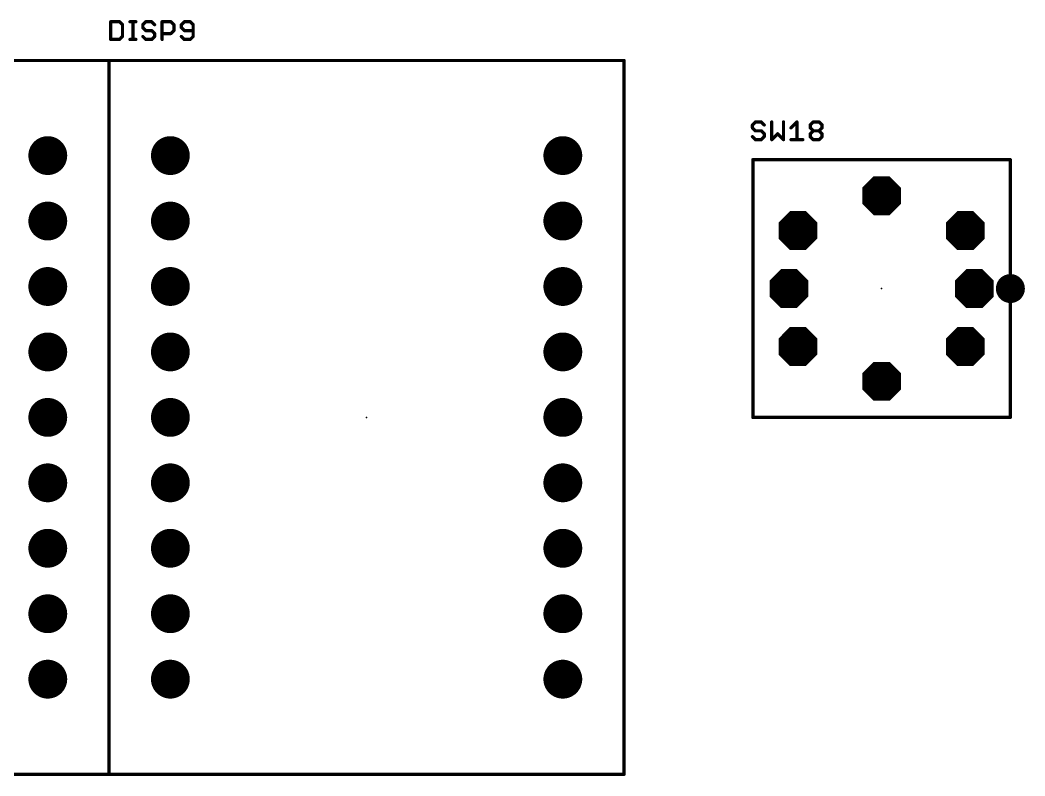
# Model space of a CAD drawing. Extents: x 0 to 426, y 0 to 160.
# Drawn here: x 106.54 to 145.56, y 76.09 to 105.42 of the extents above; entities that cross this region are included whole.
import ezdxf

# ---------------------------------------------------------------- set-up
doc = ezdxf.new("R2010")
doc.units = 0
doc.header["$MEASUREMENT"] = 0
doc.layers.get('0').update_dxf_attribs({"linetype": 'CONTINUOUS'})
for name, color, linetype in [('17', 82, 'CONTINUOUS'), ('21', 253, 'CONTINUOUS'), ('23', 7, 'CONTINUOUS'), ('25', 253, 'CONTINUOUS')]:
    doc.layers.add(name, color=color, linetype=linetype)

# ---------------------------------------------------------------- blocks, each defined once
blk = doc.blocks.new('ROUNDP')
at = {"const_width": 0.5}
blk.add_lwpolyline([(0, -0.25, 1), (0, 0.25, 1), (0, -0.25)], format="xyb", dxfattribs=at)
blk = doc.blocks.new('OCTAGONP')
at = {"const_width": 0.5}
blk.add_lwpolyline([(-0.25, -0.1036), (-0.25, 0.1036), (-0.1036, 0.25), (0.1036, 0.25), (0.25, 0.1036), (0.25, -0.1036), (0.1036, -0.25), (-0.1036, -0.25), (-0.25, -0.1036), (-0.25, 0.1036)], dxfattribs=at)

msp = doc.modelspace()

# ---------------------------------------------------------------- linework, layer by layer
at = {"layer": '21', "const_width": 0.127}
for points in [[(110, 103.85), (90, 103.85)], [(110, 103.85), (110, 76.15)], [(130, 103.85), (110, 103.85)], [(110, 76.15), (110, 103.85)], [(130, 76.15), (130, 103.85)], [(135, 100), (145, 100)], [(135, 90), (135, 100)], [(145, 100), (145, 90)], [(144.5125, 95.1113), (144.5495, 95.2169)], [(144.5495, 95.2169), (144.6091, 95.3117)], [(144.5728, 95.254), (145.4272, 95.254)], [(144.6091, 95.3117), (144.6883, 95.3909)], [(144.6783, 95.381), (145.3217, 95.381)], [(144.6883, 95.3909), (144.7831, 95.4505)], [(144.7831, 95.4505), (144.8887, 95.4875)], [(144.8887, 95.4875), (145, 95.5)], [(145, 95.5), (145.1113, 95.4875)], [(145.1113, 95.4875), (145.2169, 95.4505)], [(145.2169, 95.4505), (145.3117, 95.3909)], [(145.3117, 95.3909), (145.3909, 95.3117)], [(145.3909, 95.3117), (145.4505, 95.2169)], [(145.4505, 95.2169), (145.4875, 95.1113)], [(144.5, 95), (144.5125, 95.1113)], [(144.5125, 94.8887), (144.5, 95)], [(144.5, 95), (145.5, 95)], [(144.5495, 94.7831), (144.5125, 94.8887)], [(144.518, 95.127), (145.482, 95.127)], [(144.518, 94.873), (145.482, 94.873)], [(144.6091, 94.6883), (144.5495, 94.7831)], [(145.4505, 94.7831), (145.3909, 94.6883)], [(145.4875, 94.8887), (145.4505, 94.7831)], [(145.4875, 95.1113), (145.5, 95)], [(145.5, 95), (145.4875, 94.8887)], [(144.5728, 94.746), (145.4272, 94.746)], [(144.6883, 94.6091), (144.6091, 94.6883)], [(144.6783, 94.619), (145.3217, 94.619)], [(144.7831, 94.5495), (144.6883, 94.6091)], [(144.8887, 94.5125), (144.7831, 94.5495)], [(145, 94.5), (144.8887, 94.5125)], [(145.1113, 94.5125), (145, 94.5)], [(145.2169, 94.5495), (145.1113, 94.5125)], [(145.3117, 94.6091), (145.2169, 94.5495)], [(145.3909, 94.6883), (145.3117, 94.6091)], [(145, 90), (135, 90)], [(90, 76.15), (110, 76.15)], [(110, 76.15), (130, 76.15)]]:
    msp.add_lwpolyline(points, dxfattribs=at)
at = {"layer": '21', "const_width": 0.0635}
for points in [[(110.0318, 103.85, 1), (109.9682, 103.85)], [(110.0318, 103.85, 1), (109.9682, 103.85)], [(110, 103.8818, 1), (110, 103.8183)], [(110, 103.8183, 1), (110, 103.8818)], [(130.0317, 103.85, 1), (129.9683, 103.85)], [(130, 103.8183, 1), (130, 103.8818)], [(135, 100.0318, 1), (135, 99.9682)], [(135.0317, 100, 1), (134.9683, 100)], [(145.0317, 100, 1), (144.9683, 100)], [(145, 99.9682, 1), (145, 100.0318)], [(144.5226, 95.2338, 1), (144.5764, 95.2)], [(144.5795, 95.2065, 1), (144.5195, 95.2274)], [(144.5728, 95.2858, 1), (144.5728, 95.2223)], [(144.5866, 95.3342, 1), (144.6315, 95.2893)], [(144.636, 95.2949, 1), (144.5822, 95.3286)], [(144.6783, 95.4128, 1), (144.6783, 95.3492)], [(144.6714, 95.4178, 1), (144.7051, 95.364)], [(144.7107, 95.3685, 1), (144.6658, 95.4134)], [(144.7726, 95.4805, 1), (144.7935, 95.4205)], [(144.8, 95.4236, 1), (144.7662, 95.4774)], [(144.8852, 95.519, 1), (144.8923, 95.4559)], [(144.8992, 95.4575, 1), (144.8783, 95.5174)], [(145.0036, 95.5316, 1), (144.9964, 95.4684)], [(145.0036, 95.4684, 1), (144.9964, 95.5316)], [(145.1217, 95.5174, 1), (145.1008, 95.4575)], [(145.1077, 95.4559, 1), (145.1148, 95.519)], [(145.2338, 95.4774, 1), (145.2, 95.4236)], [(145.2065, 95.4205, 1), (145.2274, 95.4805)], [(145.3342, 95.4134, 1), (145.2893, 95.3685)], [(145.2949, 95.364, 1), (145.3286, 95.4178)], [(145.3217, 95.3492, 1), (145.3217, 95.4128)], [(145.4178, 95.3286, 1), (145.364, 95.2949)], [(145.3685, 95.2893, 1), (145.4134, 95.3342)], [(145.4805, 95.2274, 1), (145.4205, 95.2065)], [(145.4236, 95.2, 1), (145.4774, 95.2338)], [(145.4272, 95.2223, 1), (145.4272, 95.2858)], [(144.5316, 95.0036, 1), (144.4684, 94.9964)], [(144.5, 95.0318, 1), (144.5, 94.9682)], [(144.4684, 95.0036, 1), (144.5316, 94.9964)], [(144.4826, 95.1217, 1), (144.5425, 95.1008)], [(144.5425, 94.8992, 1), (144.4826, 94.8783)], [(144.5441, 95.1077, 1), (144.481, 95.1148)], [(144.481, 94.8852, 1), (144.5441, 94.8923)], [(144.518, 95.1588, 1), (144.518, 95.0953)], [(144.518, 94.9048, 1), (144.518, 94.8413)], [(144.5764, 94.8, 1), (144.5226, 94.7662)], [(144.5195, 94.7726, 1), (144.5795, 94.7935)], [(145.4205, 94.7935, 1), (145.4805, 94.7726)], [(145.4774, 94.7662, 1), (145.4236, 94.8)], [(145.519, 95.1148, 1), (145.4559, 95.1077)], [(145.4559, 94.8923, 1), (145.519, 94.8852)], [(145.4575, 95.1008, 1), (145.5174, 95.1217)], [(145.5174, 94.8783, 1), (145.4575, 94.8992)], [(145.5316, 94.9964, 1), (145.4684, 95.0036)], [(145.4684, 94.9964, 1), (145.5316, 95.0036)], [(145.482, 95.0953, 1), (145.482, 95.1588)], [(145.482, 94.8413, 1), (145.482, 94.9048)], [(145.5, 94.9682, 1), (145.5, 95.0318)], [(144.5728, 94.7778, 1), (144.5728, 94.7143)], [(144.6315, 94.7107, 1), (144.5866, 94.6658)], [(144.5822, 94.6714, 1), (144.636, 94.7051)], [(144.6783, 94.6508, 1), (144.6783, 94.5872)], [(144.7051, 94.636, 1), (144.6714, 94.5822)], [(144.6658, 94.5866, 1), (144.7107, 94.6315)], [(144.7935, 94.5795, 1), (144.7726, 94.5195)], [(144.7662, 94.5226, 1), (144.8, 94.5764)], [(144.8923, 94.5441, 1), (144.8852, 94.481)], [(144.8783, 94.4826, 1), (144.8992, 94.5425)], [(144.9964, 94.5316, 1), (145.0036, 94.4684)], [(144.9964, 94.4684, 1), (145.0036, 94.5316)], [(145.1008, 94.5425, 1), (145.1217, 94.4826)], [(145.1148, 94.481, 1), (145.1077, 94.5441)], [(145.2, 94.5764, 1), (145.2338, 94.5226)], [(145.2274, 94.5195, 1), (145.2065, 94.5795)], [(145.2893, 94.6315, 1), (145.3342, 94.5866)], [(145.3286, 94.5822, 1), (145.2949, 94.636)], [(145.3217, 94.5872, 1), (145.3217, 94.6508)], [(145.364, 94.7051, 1), (145.4178, 94.6714)], [(145.4134, 94.6658, 1), (145.3685, 94.7107)], [(145.4272, 94.7143, 1), (145.4272, 94.7778)], [(135, 90.0318, 1), (135, 89.9682)], [(134.9683, 90, 1), (135.0317, 90)], [(144.9683, 90, 1), (145.0317, 90)], [(145, 89.9682, 1), (145, 90.0318)], [(109.9682, 76.15, 1), (110.0318, 76.15)], [(109.9682, 76.15, 1), (110.0318, 76.15)], [(110, 76.1818, 1), (110, 76.1183)], [(110, 76.1183, 1), (110, 76.1818)], [(129.9683, 76.15, 1), (130.0317, 76.15)], [(130, 76.1183, 1), (130, 76.1818)]]:
    msp.add_lwpolyline(points, format="xyb", dxfattribs=at)
at = {"layer": '23'}
for p in [(140, 95), (120, 90)]:
    msp.add_point(p, dxfattribs=at)
at = {"layer": '25', "const_width": 0.127}
for points in [[(110.0635, 105.3549), (110.0635, 104.6685)], [(110.4067, 105.3549), (110.0635, 105.3549)], [(110.5211, 105.2405), (110.4067, 105.3549)], [(110.8119, 105.3549), (111.0407, 105.3549)], [(110.9263, 104.6685), (110.9263, 105.3549)], [(111.4253, 105.3549), (111.3109, 105.2405)], [(111.6541, 105.3549), (111.4253, 105.3549)], [(111.7685, 105.2405), (111.6541, 105.3549)], [(112.0593, 104.6685), (112.0593, 105.3549)], [(112.0593, 105.3549), (112.4025, 105.3549)], [(112.4025, 105.3549), (112.5169, 105.2405)], [(112.9221, 105.3549), (112.8077, 105.2405)], [(113.1509, 105.3549), (112.9221, 105.3549)], [(113.2653, 105.2405), (113.1509, 105.3549)], [(110.5211, 104.7829), (110.5211, 105.2405)], [(111.3109, 105.2405), (111.3109, 105.1261)], [(111.3109, 105.1261), (111.4253, 105.0117)], [(111.4253, 105.0117), (111.6541, 105.0117)], [(111.6541, 105.0117), (111.7685, 104.8973)], [(111.7685, 104.8973), (111.7685, 104.7829)], [(112.4025, 104.8973), (112.0593, 104.8973)], [(112.5169, 105.0117), (112.4025, 104.8973)], [(112.5169, 105.2405), (112.5169, 105.0117)], [(112.8077, 105.2405), (112.8077, 105.1261)], [(112.8077, 105.1261), (112.9221, 105.0117)], [(112.9221, 105.0117), (113.2653, 105.0117)], [(113.2653, 104.7829), (113.2653, 105.2405)], [(110.0635, 104.6685), (110.4067, 104.6685)], [(110.4067, 104.6685), (110.5211, 104.7829)], [(110.8119, 104.6685), (111.0407, 104.6685)], [(111.4253, 104.6685), (111.3109, 104.7829)], [(111.6541, 104.6685), (111.4253, 104.6685)], [(111.7685, 104.7829), (111.6541, 104.6685)], [(112.8077, 104.7829), (112.9221, 104.6685)], [(112.9221, 104.6685), (113.1509, 104.6685)], [(113.1509, 104.6685), (113.2653, 104.7829)], [(135.0979, 101.4649), (134.9835, 101.3505)], [(135.3267, 101.4649), (135.0979, 101.4649)], [(135.4411, 101.3505), (135.3267, 101.4649)], [(135.7319, 101.4649), (135.7319, 100.7785)], [(136.1895, 100.7785), (136.1895, 101.4649)], [(136.4803, 101.2361), (136.7091, 101.4649)], [(136.7091, 101.4649), (136.7091, 100.7785)], [(137.2287, 101.3505), (137.3431, 101.4649)], [(137.3431, 101.4649), (137.5719, 101.4649)], [(137.5719, 101.4649), (137.6863, 101.3505)], [(134.9835, 101.3505), (134.9835, 101.2361)], [(134.9835, 101.2361), (135.0979, 101.1217)], [(135.0979, 101.1217), (135.3267, 101.1217)], [(135.3267, 101.1217), (135.4411, 101.0073)], [(135.4411, 101.0073), (135.4411, 100.8929)], [(135.7319, 100.7785), (135.9607, 101.0073)], [(135.9607, 101.0073), (136.1895, 100.7785)], [(137.2287, 101.2361), (137.2287, 101.3505)], [(137.3431, 101.1217), (137.2287, 101.2361)], [(137.2287, 101.0073), (137.3431, 101.1217)], [(137.2287, 100.8929), (137.2287, 101.0073)], [(137.3431, 101.1217), (137.5719, 101.1217)], [(137.6863, 101.2361), (137.5719, 101.1217)], [(137.5719, 101.1217), (137.6863, 101.0073)], [(137.6863, 101.3505), (137.6863, 101.2361)], [(137.6863, 101.0073), (137.6863, 100.8929)], [(135.0979, 100.7785), (134.9835, 100.8929)], [(135.3267, 100.7785), (135.0979, 100.7785)], [(135.4411, 100.8929), (135.3267, 100.7785)], [(136.4803, 100.7785), (136.9379, 100.7785)], [(137.3431, 100.7785), (137.2287, 100.8929)], [(137.5719, 100.7785), (137.3431, 100.7785)], [(137.6863, 100.8929), (137.5719, 100.7785)]]:
    msp.add_lwpolyline(points, dxfattribs=at)
at = {"layer": '25', "const_width": 0.0635}
for points in [[(110.0953, 105.3549, 1), (110.0318, 105.3549)], [(110.0635, 105.3866, 1), (110.0635, 105.3231)], [(110.4291, 105.3773, 1), (110.3842, 105.3324)], [(110.4067, 105.3231, 1), (110.4067, 105.3866)], [(110.8119, 105.3866, 1), (110.8119, 105.3231)], [(110.9581, 105.3549, 1), (110.8946, 105.3549)], [(111.0407, 105.3231, 1), (111.0407, 105.3866)], [(111.4253, 105.3866, 1), (111.4253, 105.3231)], [(111.4477, 105.3324, 1), (111.4028, 105.3773)], [(111.6765, 105.3773, 1), (111.6316, 105.3324)], [(111.6541, 105.3231, 1), (111.6541, 105.3866)], [(112.091, 105.3549, 1), (112.0275, 105.3549)], [(112.0593, 105.3866, 1), (112.0593, 105.3231)], [(112.4249, 105.3773, 1), (112.38, 105.3324)], [(112.4025, 105.3231, 1), (112.4025, 105.3866)], [(112.9221, 105.3866, 1), (112.9221, 105.3231)], [(112.9445, 105.3324, 1), (112.8996, 105.3773)], [(113.1733, 105.3773, 1), (113.1284, 105.3324)], [(113.1509, 105.3231, 1), (113.1509, 105.3866)], [(110.5528, 105.2405, 1), (110.4893, 105.2405)], [(110.4986, 105.218, 1), (110.5435, 105.2629)], [(111.3426, 105.2405, 1), (111.2791, 105.2405)], [(111.2884, 105.2629, 1), (111.3333, 105.218)], [(111.3333, 105.1485, 1), (111.2884, 105.1036)], [(111.2791, 105.1261, 1), (111.3426, 105.1261)], [(111.4253, 105.0434, 1), (111.4253, 104.9799)], [(111.4028, 104.9892, 1), (111.4477, 105.0341)], [(111.6765, 105.0341, 1), (111.6316, 104.9892)], [(111.6541, 104.9799, 1), (111.6541, 105.0434)], [(111.8002, 104.8973, 1), (111.7367, 104.8973)], [(111.746, 105.218, 1), (111.7909, 105.2629)], [(112.5486, 105.2405, 1), (112.4851, 105.2405)], [(112.4851, 105.0117, 1), (112.5486, 105.0117)], [(112.4944, 105.218, 1), (112.5393, 105.2629)], [(112.5393, 104.9892, 1), (112.4944, 105.0341)], [(112.8394, 105.2405, 1), (112.7759, 105.2405)], [(112.7852, 105.2629, 1), (112.8301, 105.218)], [(112.8301, 105.1485, 1), (112.7852, 105.1036)], [(112.7759, 105.1261, 1), (112.8394, 105.1261)], [(112.9221, 105.0434, 1), (112.9221, 104.9799)], [(112.8996, 104.9892, 1), (112.9445, 105.0341)], [(113.297, 105.2405, 1), (113.2335, 105.2405)], [(113.2428, 105.218, 1), (113.2877, 105.2629)], [(113.2653, 104.9799, 1), (113.2653, 105.0434)], [(110.0635, 104.7003, 1), (110.0635, 104.6368)], [(110.0318, 104.6685, 1), (110.0953, 104.6685)], [(110.3842, 104.691, 1), (110.4291, 104.646)], [(110.4067, 104.6368, 1), (110.4067, 104.7003)], [(110.4893, 104.7829, 1), (110.5528, 104.7829)], [(110.5435, 104.7604, 1), (110.4986, 104.8053)], [(110.8119, 104.7003, 1), (110.8119, 104.6368)], [(110.8946, 104.6685, 1), (110.9581, 104.6685)], [(111.0407, 104.6368, 1), (111.0407, 104.7003)], [(111.3333, 104.8053, 1), (111.2884, 104.7604)], [(111.4253, 104.7003, 1), (111.4253, 104.6368)], [(111.4028, 104.646, 1), (111.4477, 104.691)], [(111.6316, 104.691, 1), (111.6765, 104.646)], [(111.6541, 104.6368, 1), (111.6541, 104.7003)], [(111.7367, 104.7829, 1), (111.8002, 104.7829)], [(111.746, 104.8748, 1), (111.7909, 104.9197)], [(111.7909, 104.7604, 1), (111.746, 104.8053)], [(112.0593, 104.929, 1), (112.0593, 104.8655)], [(112.0275, 104.6685, 1), (112.091, 104.6685)], [(112.38, 104.9197, 1), (112.4249, 104.8748)], [(112.4025, 104.8655, 1), (112.4025, 104.929)], [(112.8301, 104.8053, 1), (112.7852, 104.7604)], [(112.9221, 104.7003, 1), (112.9221, 104.6368)], [(112.8996, 104.646, 1), (112.9445, 104.691)], [(113.1284, 104.691, 1), (113.1733, 104.646)], [(113.1509, 104.6368, 1), (113.1509, 104.7003)], [(113.2335, 104.7829, 1), (113.297, 104.7829)], [(113.2877, 104.7604, 1), (113.2428, 104.8053)], [(135.0979, 101.4966, 1), (135.0979, 101.4331)], [(135.1203, 101.4424, 1), (135.0754, 101.4873)], [(135.3491, 101.4873, 1), (135.3042, 101.4424)], [(135.3267, 101.4331, 1), (135.3267, 101.4966)], [(135.7637, 101.4649, 1), (135.7002, 101.4649)], [(136.2213, 101.4649, 1), (136.1578, 101.4649)], [(136.7409, 101.4649, 1), (136.6774, 101.4649)], [(136.7316, 101.4424, 1), (136.6867, 101.4873)], [(137.3431, 101.4966, 1), (137.3431, 101.4331)], [(137.3656, 101.4424, 1), (137.3207, 101.4873)], [(137.5944, 101.4873, 1), (137.5495, 101.4424)], [(137.5719, 101.4331, 1), (137.5719, 101.4966)], [(135.0152, 101.3505, 1), (134.9518, 101.3505)], [(134.961, 101.3729, 1), (135.006, 101.328)], [(135.006, 101.2585, 1), (134.961, 101.2136)], [(134.9518, 101.2361, 1), (135.0152, 101.2361)], [(135.0979, 101.1534, 1), (135.0979, 101.0899)], [(135.0754, 101.0992, 1), (135.1203, 101.1441)], [(135.3491, 101.1441, 1), (135.3042, 101.0992)], [(135.3267, 101.0899, 1), (135.3267, 101.1534)], [(135.4728, 101.0073, 1), (135.4093, 101.0073)], [(135.4186, 101.328, 1), (135.4635, 101.3729)], [(135.4186, 100.9848, 1), (135.4635, 101.0297)], [(135.9832, 101.0297, 1), (135.9383, 100.9848)], [(135.9832, 100.9848, 1), (135.9383, 101.0297)], [(136.4579, 101.2585, 1), (136.5028, 101.2136)], [(137.2605, 101.3505, 1), (137.197, 101.3505)], [(137.2063, 101.3729, 1), (137.2512, 101.328)], [(137.2512, 101.2585, 1), (137.2063, 101.2136)], [(137.197, 101.2361, 1), (137.2605, 101.2361)], [(137.2605, 101.0073, 1), (137.197, 101.0073)], [(137.2063, 101.0297, 1), (137.2512, 100.9848)], [(137.3431, 101.1534, 1), (137.3431, 101.0899)], [(137.3656, 101.0992, 1), (137.3207, 101.1441)], [(137.3207, 101.0992, 1), (137.3656, 101.1441)], [(137.5944, 101.1441, 1), (137.5495, 101.0992)], [(137.5495, 101.1441, 1), (137.5944, 101.0992)], [(137.5719, 101.0899, 1), (137.5719, 101.1534)], [(137.7181, 101.3505, 1), (137.6546, 101.3505)], [(137.6546, 101.2361, 1), (137.7181, 101.2361)], [(137.7181, 101.0073, 1), (137.6546, 101.0073)], [(137.6639, 101.328, 1), (137.7088, 101.3729)], [(137.7088, 101.2136, 1), (137.6639, 101.2585)], [(137.6639, 100.9848, 1), (137.7088, 101.0297)], [(135.006, 100.9153, 1), (134.961, 100.8704)], [(135.0979, 100.8103, 1), (135.0979, 100.7468)], [(135.0754, 100.756, 1), (135.1203, 100.801)], [(135.3042, 100.801, 1), (135.3491, 100.756)], [(135.3267, 100.7468, 1), (135.3267, 100.8103)], [(135.4093, 100.8929, 1), (135.4728, 100.8929)], [(135.4635, 100.8704, 1), (135.4186, 100.9153)], [(135.7095, 100.801, 1), (135.7544, 100.756)], [(135.7002, 100.7785, 1), (135.7637, 100.7785)], [(136.1578, 100.7785, 1), (136.2213, 100.7785)], [(136.1671, 100.756, 1), (136.212, 100.801)], [(136.4803, 100.8103, 1), (136.4803, 100.7468)], [(136.6774, 100.7785, 1), (136.7409, 100.7785)], [(136.9379, 100.7468, 1), (136.9379, 100.8103)], [(137.2512, 100.9153, 1), (137.2063, 100.8704)], [(137.197, 100.8929, 1), (137.2605, 100.8929)], [(137.3431, 100.8103, 1), (137.3431, 100.7468)], [(137.3207, 100.756, 1), (137.3656, 100.801)], [(137.5495, 100.801, 1), (137.5944, 100.756)], [(137.5719, 100.7468, 1), (137.5719, 100.8103)], [(137.6546, 100.8929, 1), (137.7181, 100.8929)], [(137.7088, 100.8704, 1), (137.6639, 100.9153)]]:
    msp.add_lwpolyline(points, format="xyb", dxfattribs=at)

# ---------------------------------------------------------------- block references
at = {"layer": '17', "xscale": 1.508, "yscale": 1.508, "rotation": 180}
for p in [(107.62, 100.16), (107.62, 100.16), (127.62, 100.16), (127.62, 100.16), (107.62, 97.62), (107.62, 97.62), (127.62, 97.62), (127.62, 97.62), (107.62, 95.08), (107.62, 95.08), (127.62, 95.08), (127.62, 95.08), (107.62, 92.54), (107.62, 92.54), (127.62, 92.54), (127.62, 92.54), (107.62, 90), (107.62, 90), (127.62, 90), (127.62, 90), (107.62, 87.46), (107.62, 87.46), (127.62, 87.46), (127.62, 87.46), (107.62, 84.92), (107.62, 84.92), (127.62, 84.92), (127.62, 84.92), (107.62, 82.38), (107.62, 82.38), (127.62, 82.38), (127.62, 82.38)]:
    msp.add_blockref('ROUNDP', p, dxfattribs=at)
at = {"layer": '17', "xscale": 1.508, "yscale": 1.508}
for name, p in [('ROUNDP', (112.38, 100.16)), ('ROUNDP', (112.38, 100.16)), ('OCTAGONP', (140, 98.6)), ('OCTAGONP', (140, 98.6)), ('ROUNDP', (112.38, 97.62)), ('ROUNDP', (112.38, 97.62)), ('OCTAGONP', (136.75, 97.25)), ('OCTAGONP', (136.75, 97.25)), ('OCTAGONP', (143.25, 97.25)), ('OCTAGONP', (143.25, 97.25)), ('ROUNDP', (112.38, 95.08)), ('ROUNDP', (112.38, 95.08)), ('OCTAGONP', (136.4, 95)), ('OCTAGONP', (136.4, 95)), ('OCTAGONP', (143.6, 95)), ('OCTAGONP', (143.6, 95)), ('ROUNDP', (112.38, 92.54)), ('ROUNDP', (112.38, 92.54)), ('OCTAGONP', (136.75, 92.75)), ('OCTAGONP', (136.75, 92.75)), ('OCTAGONP', (143.25, 92.75)), ('OCTAGONP', (143.25, 92.75)), ('OCTAGONP', (140, 91.4)), ('OCTAGONP', (140, 91.4)), ('ROUNDP', (112.38, 90)), ('ROUNDP', (112.38, 90)), ('ROUNDP', (112.38, 87.46)), ('ROUNDP', (112.38, 87.46)), ('ROUNDP', (112.38, 84.92)), ('ROUNDP', (112.38, 84.92)), ('ROUNDP', (112.38, 82.38)), ('ROUNDP', (112.38, 82.38)), ('ROUNDP', (107.62, 79.84)), ('ROUNDP', (107.62, 79.84)), ('ROUNDP', (112.38, 79.84)), ('ROUNDP', (112.38, 79.84)), ('ROUNDP', (127.62, 79.84)), ('ROUNDP', (127.62, 79.84))]:
    msp.add_blockref(name, p, dxfattribs=at)

doc.saveas('drawing.dxf')
